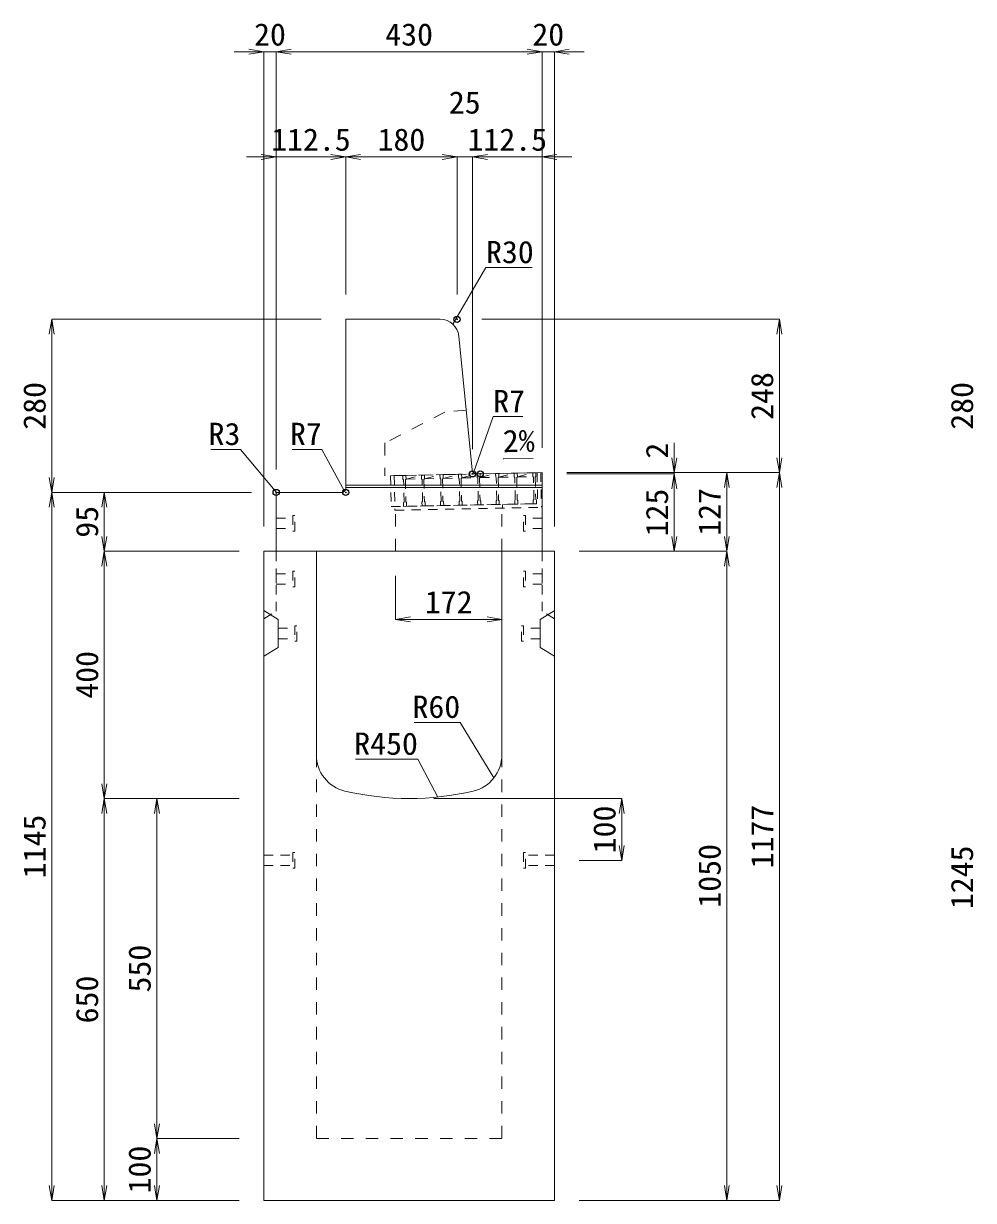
# Model space of a CAD drawing. Units: millimetres at full size; some dimension numbers follow another scale. Extents: x -18734 to 51600, y -18820 to 17820.
# Drawn here: x 7776 to 9313, y 10050 to 11953 of the extents above; entities that cross this region are included whole.
import ezdxf
from ezdxf.enums import TextEntityAlignment as Align

# ---------------------------------------------------------------- set-up
doc = ezdxf.new("R2010")
doc.units = ezdxf.units.MM
doc.header["$LTSCALE"] = 20
doc.header["$PDMODE"] = 32
doc.header["$PDSIZE"] = 10
doc.linetypes.add('USER1', pattern=[2, 1, -1])
doc.linetypes.add('USER2', pattern=[1.35, 0.75, -0.6])
for name, color, linetype, lineweight in [('インサート', 3, 'USER2', 9), ('グレーチング', 7, 'USER2', 5), ('受枠', 3, 'USER2', 9), ('寸法線', 7, 'Continuous', 13), ('引出線', 4, 'Continuous', 13), ('本体', 2, 'Continuous', 13), ('目地', 132, 'Continuous', 5)]:
    doc.layers.add(name, color=color, linetype=linetype, lineweight=lineweight)
doc.layers.add('作業エリア', color=11, linetype='Continuous')
doc.styles.add('ＭＳ 明朝', font='')
doc.styles.get('ＭＳ 明朝').set_extended_font_data('MS Mincho')

# ---------------------------------------------------------------- blocks, each defined once
blk = doc.blocks.new('open_arrow')
at = {"color": 0, "linetype": 'Continuous', "lineweight": -2}
blk.add_lwpolyline([(7.5, 1.25), (0, 0), (7.5, -1.25)], dxfattribs=at)

msp = doc.modelspace()

# ---------------------------------------------------------------- linework, layer by layer
at = {"layer": 'インサート'}
for p, q in [((8185, 11153.5), (8212, 11153.5)), ((8185, 11153.5), (8185, 11136.5)), ((8215, 11157.5), (8212, 11157.5)), ((8212, 11157.5), (8212, 11132.5)), ((8215, 11132.5), (8215, 11157.5)), ((8585, 11157.5), (8588, 11157.5)), ((8585, 11132.5), (8585, 11157.5)), ((8588, 11157.5), (8588, 11132.5)), ((8615, 11153.5), (8588, 11153.5)), ((8615, 11153.5), (8615, 11136.5)), ((8185, 11136.5), (8212, 11136.5)), ((8615, 11136.5), (8588, 11136.5)), ((8212, 11132.5), (8215, 11132.5)), ((8588, 11132.5), (8585, 11132.5)), ((8185, 11063.5), (8212, 11063.5)), ((8185, 11063.5), (8185, 11046.5)), ((8215, 11067.5), (8212, 11067.5)), ((8212, 11067.5), (8212, 11042.5)), ((8215, 11042.5), (8215, 11067.5)), ((8585, 11067.5), (8588, 11067.5)), ((8585, 11042.5), (8585, 11067.5)), ((8588, 11067.5), (8588, 11042.5)), ((8615, 11063.5), (8588, 11063.5)), ((8615, 11063.5), (8615, 11046.5)), ((8185, 11046.5), (8212, 11046.5)), ((8212, 11042.5), (8215, 11042.5)), ((8588, 11042.5), (8585, 11042.5)), ((8615, 11046.5), (8588, 11046.5)), ((8188.2, 10975.5), (8215.2, 10975.5)), ((8188.2, 10975.5), (8188.2, 10958.5)), ((8218.2, 10979.5), (8215.2, 10979.5)), ((8215.2, 10979.5), (8215.2, 10954.5)), ((8218.2, 10954.5), (8218.2, 10979.5)), ((8581.8, 10979.5), (8584.8, 10979.5)), ((8581.8, 10954.5), (8581.8, 10979.5)), ((8584.8, 10979.5), (8584.8, 10954.5)), ((8611.8, 10975.5), (8584.8, 10975.5)), ((8611.8, 10975.5), (8611.8, 10958.5)), ((8188.2, 10958.5), (8215.2, 10958.5)), ((8215.2, 10954.5), (8218.2, 10954.5)), ((8584.8, 10954.5), (8581.8, 10954.5)), ((8611.8, 10958.5), (8584.8, 10958.5)), ((8165, 10608.5), (8212, 10608.5)), ((8165, 10608.5), (8165, 10591.5)), ((8215, 10612.5), (8212, 10612.5)), ((8212, 10612.5), (8212, 10587.5)), ((8215, 10587.5), (8215, 10612.5)), ((8588, 10612.5), (8585, 10612.5)), ((8585, 10612.5), (8585, 10587.5)), ((8588, 10587.5), (8588, 10612.5)), ((8635, 10608.5), (8588, 10608.5)), ((8635, 10591.5), (8635, 10608.5)), ((8165, 10591.5), (8212, 10591.5)), ((8212, 10587.5), (8215, 10587.5)), ((8585, 10587.5), (8588, 10587.5)), ((8635, 10591.5), (8588, 10591.5))]:
    msp.add_line(p, q, dxfattribs=at)
at = {"layer": 'グレーチング'}
for p, q in [((8389.92, 11222.5), (8604.88, 11226.8)), ((8395.04, 11216.6), (8419.92, 11223.1)), ((8395.04, 11216.6), (8420.04, 11217.1)), ((8425.04, 11217.2), (8449.91, 11223.7)), ((8425.04, 11217.2), (8450.03, 11217.7)), ((8455.03, 11217.8), (8479.91, 11224.3)), ((8455.03, 11217.8), (8480.03, 11218.3)), ((8485.03, 11218.4), (8509.9, 11224.9)), ((8485.03, 11218.4), (8510.02, 11218.9)), ((8515.02, 11219), (8539.89, 11225.5)), ((8515.02, 11219), (8540.01, 11219.5)), ((8545.01, 11219.6), (8569.89, 11226.1)), ((8545.01, 11219.6), (8570.01, 11220.1)), ((8575.01, 11220.2), (8599.88, 11226.7)), ((8575.01, 11220.2), (8600, 11220.7)), ((8390.92, 11172.51), (8605.88, 11176.81))]:
    msp.add_line(p, q, dxfattribs=at)
for points in [[(8389.92, 11222.5), (8394.92, 11222.6), (8395.04, 11216.6), (8394.06, 11215.58), (8394.78, 11179.59), (8395.8, 11178.61), (8395.92, 11172.61), (8390.92, 11172.51), (8390.8, 11178.51), (8391.78, 11179.53), (8391.06, 11215.52), (8390.04, 11216.5)], [(8419.92, 11223.1), (8424.92, 11223.2), (8425.04, 11217.2), (8424.06, 11216.18), (8424.78, 11180.19), (8425.8, 11179.21), (8425.92, 11173.21), (8420.92, 11173.11), (8420.8, 11179.11), (8421.78, 11180.13), (8421.06, 11216.12), (8420.04, 11217.1)], [(8449.91, 11223.7), (8454.91, 11223.8), (8455.03, 11217.8), (8454.05, 11216.78), (8454.77, 11180.79), (8455.79, 11179.81), (8455.91, 11173.81), (8450.91, 11173.71), (8450.79, 11179.71), (8451.77, 11180.73), (8451.05, 11216.72), (8450.03, 11217.7)], [(8479.91, 11224.3), (8484.91, 11224.4), (8485.03, 11218.4), (8484.05, 11217.38), (8484.77, 11181.39), (8485.79, 11180.41), (8485.91, 11174.41), (8480.91, 11174.31), (8480.79, 11180.31), (8481.77, 11181.33), (8481.05, 11217.32), (8480.03, 11218.3)], [(8509.9, 11224.9), (8514.9, 11225), (8515.02, 11219), (8514.04, 11217.98), (8514.76, 11181.99), (8515.78, 11181.01), (8515.9, 11175.01), (8510.9, 11174.91), (8510.78, 11180.91), (8511.76, 11181.93), (8511.04, 11217.92), (8510.02, 11218.9)], [(8539.89, 11225.5), (8544.89, 11225.6), (8545.01, 11219.6), (8544.03, 11218.58), (8544.75, 11182.59), (8545.77, 11181.61), (8545.89, 11175.61), (8540.89, 11175.51), (8540.77, 11181.51), (8541.75, 11182.53), (8541.03, 11218.52), (8540.01, 11219.5)], [(8569.89, 11226.1), (8574.89, 11226.2), (8575.01, 11220.2), (8574.03, 11219.18), (8574.75, 11183.19), (8575.77, 11182.21), (8575.89, 11176.21), (8570.89, 11176.11), (8570.77, 11182.11), (8571.75, 11183.13), (8571.03, 11219.12), (8570.01, 11220.1)], [(8599.88, 11226.7), (8604.88, 11226.8), (8605, 11220.8), (8604.02, 11219.78), (8604.74, 11183.79), (8605.76, 11182.81), (8605.88, 11176.81), (8600.88, 11176.71), (8600.76, 11182.71), (8601.74, 11183.73), (8601.02, 11219.72), (8600, 11220.7)]]:
    msp.add_lwpolyline(points, close=True, dxfattribs=at)
at = {"layer": '作業エリア'}
for p in [(8477.5, 11475), (8502.5, 11225), (8515, 11225), (8185, 11195), (8297.5, 11195)]:
    msp.add_point(p, dxfattribs=at)
at = {"layer": '受枠'}
for p, q in [((8369.93, 11222.1), (8612.88, 11226.96)), ((8369.93, 11222.1), (8370.93, 11172.11)), ((8375.93, 11222.22), (8377.05, 11166.23)), ((8606.88, 11226.84), (8607.88, 11176.85)), ((8612.88, 11226.96), (8614, 11170.97)), ((8370.93, 11172.11), (8607.88, 11176.85)), ((8550.89, 11175.71), (8551.01, 11169.71)), ((8377.05, 11166.23), (8614, 11170.97))]:
    msp.add_line(p, q, dxfattribs=at)
at = {"layer": '寸法線'}
for p, q in [((8233, 11907.69), (8117, 11907.69)), ((8165, 11140), (8165, 11907.69)), ((8185, 11907.69), (8615, 11907.69)), ((8185, 11232), (8185, 11907.69)), ((8185, 11232), (8185, 11907.69)), ((8567, 11907.69), (8683, 11907.69)), ((8615, 11267), (8615, 11907.69)), ((8615, 11267), (8615, 11907.69)), ((8635, 11140), (8635, 11907.69)), ((8137, 11737.69), (8297.5, 11737.69)), ((8185, 11232), (8185, 11737.69)), ((8297.5, 11737.69), (8477.5, 11737.69)), ((8297.5, 11515), (8297.5, 11737.69)), ((8297.5, 11515), (8297.5, 11737.69)), ((8429.5, 11737.69), (8550.5, 11737.69)), ((8477.5, 11515), (8477.5, 11737.69)), ((8477.5, 11515), (8477.5, 11737.69)), ((8502.5, 11265), (8502.5, 11737.69)), ((8502.5, 11737.69), (8663, 11737.69)), ((8502.5, 11265), (8502.5, 11737.69)), ((8615, 11267), (8615, 11737.69)), ((7822.06, 11195), (7822.06, 11475)), ((8257.5, 11475), (7822.06, 11475)), ((8517.5, 11475), (8998.78, 11475)), ((8998.78, 11227), (8998.78, 11475)), ((8828.78, 11177), (8828.78, 11275)), ((8655, 11227), (8998.78, 11227)), ((8655, 11227), (8913.78, 11227)), ((8655, 11227), (8828.78, 11227)), ((8655, 11227), (8998.78, 11227)), ((8655, 11225), (8828.78, 11225)), ((8655, 11225), (8828.78, 11225)), ((8828.78, 11100), (8828.78, 11225)), ((8913.78, 11100), (8913.78, 11227)), ((8998.78, 11227), (8998.78, 10050)), ((7822.06, 10050), (7822.06, 11195)), ((8145, 11195), (7822.06, 11195)), ((8145, 11195), (7822.06, 11195)), ((7907.06, 11100), (7907.06, 11195)), ((8145, 11195), (7907.06, 11195)), ((7907.06, 11100), (7907.06, 10700)), ((8125, 11100), (7907.06, 11100)), ((8125, 11100), (7907.06, 11100)), ((8675, 11100), (8913.78, 11100)), ((8675, 11100), (8913.78, 11100)), ((8675, 11100), (8828.78, 11100)), ((8913.78, 11100), (8913.78, 10050)), ((8378, 11060), (8378, 10989.77)), ((8378, 10989.77), (8550, 10989.77)), ((8125, 10700), (7907.06, 10700)), ((7907.06, 10050), (7907.06, 10700)), ((8125, 10700), (7907.06, 10700)), ((7992.06, 10700), (7992.06, 10150)), ((8125, 10700), (7992.06, 10700)), ((8440, 10700), (8743.78, 10700)), ((8743.78, 10700), (8743.78, 10600)), ((8675, 10600), (8743.78, 10600)), ((8125, 10150), (7992.06, 10150)), ((7992.06, 10150), (7992.06, 10050)), ((8125, 10150), (7992.06, 10150)), ((8125, 10050), (7822.06, 10050)), ((8125, 10050), (7907.06, 10050)), ((8125, 10050), (7992.06, 10050)), ((8675, 10050), (8913.78, 10050)), ((8675, 10050), (8998.78, 10050))]:
    msp.add_line(p, q, dxfattribs=at)
at = {"layer": '引出線'}
for points in [[(8470.48, 11467.24), (8524.33, 11558.64), (8599, 11558.64)], [(8504.14, 11226.81), (8536.08, 11317.58), (8584.01, 11317.58)], [(8185.88, 11194.12), (8127.15, 11264.49), (8079.43, 11264.49)], [(8295.45, 11197.05), (8258.75, 11264.49), (8210.82, 11264.49)], [(8552.12, 11249.12), (8600.83, 11250.1), (8552.08, 11249.12)], [(8537.07, 10733.32), (8482.66, 10823.21), (8407.98, 10823.21)], [(8446.44, 10702.4), (8414.22, 10763.55), (8313.21, 10763.55)]]:
    msp.add_lwpolyline(points, dxfattribs=at)
at = {"layer": '本体'}
for p, q in [((8297.5, 11475), (8297.5, 11202)), ((8297.5, 11475), (8450.35, 11475)), ((8480.2, 11447.99), (8501.87, 11231.3)), ((8515, 11225), (8508.83, 11225)), ((8615, 11227), (8515, 11225)), ((8615, 11227), (8615, 11100)), ((8185, 11192), (8185, 11100)), ((8290.5, 11195), (8188, 11195)), ((8165, 11100), (8165, 10050)), ((8165, 11100), (8250, 11100)), ((8185, 11100), (8615, 11100)), ((8250, 11100), (8250, 10770.53)), ((8550, 11100), (8635, 11100)), ((8550, 11100), (8550, 10770.53)), ((8635, 11100), (8635, 10050)), ((8165, 10050), (8635, 10050))]:
    msp.add_line(p, q, dxfattribs=at)
at = {"layer": '本体', "linetype": 'USER1'}
for p, q in [((8457.5, 11325), (8360.5, 11275)), ((8492.2, 11328), (8457.5, 11325)), ((8360.5, 11275), (8360.5, 11221.91)), ((8515, 11225), (8360.5, 11221.91)), ((8550, 11100), (8550, 11175.69)), ((8378, 11100), (8378, 11172.25))]:
    msp.add_line(p, q, dxfattribs=at)
at = {"layer": '本体', "linetype": 'USER2', "lineweight": 9}
for p, q in [((8185, 11003), (8185, 11100)), ((8615, 11003), (8615, 11100)), ((8165, 10990.5), (8185, 11003)), ((8635, 10990.5), (8615, 11003))]:
    msp.add_line(p, q, dxfattribs=at)
at = {"layer": '本体', "lineweight": 9}
for p, q in [((8165, 11004), (8188.2, 10989.5)), ((8634.58, 11003.74), (8611.8, 10989.5)), ((8188.2, 10989.5), (8188.2, 10944.5)), ((8611.8, 10989.5), (8611.8, 10944.5)), ((8188.2, 10944.5), (8165, 10930)), ((8611.8, 10944.5), (8635, 10930))]:
    msp.add_line(p, q, dxfattribs=at)
at = {"layer": '本体', "linetype": 'USER1', "lineweight": 15}
for p, q in [((8250, 10770.53), (8250, 10150)), ((8550, 10770.53), (8550, 10150)), ((8250, 10150), (8550, 10150))]:
    msp.add_line(p, q, dxfattribs=at)
at = {"layer": '本体'}
for centre, radius, start, end in [((8450.35, 11445), 30, 5.71059, 90), ((8508.83, 11232), 7, 185.71059, 270), ((8188, 11192), 3, 90, 180), ((8290.5, 11202), 7, 270, 0), ((8310, 10770.53), 60, 180, 256.65764), ((8490, 10770.53), 60, 283.34236, 0), ((8400, 11150), 450, 256.65764, 283.34236)]:
    msp.add_arc(centre, radius, start, end, dxfattribs=at)
at = {"layer": '目地'}
for p, q in [((8615, 11207), (8297.5, 11207)), ((8615, 11203), (8297.5, 11203))]:
    msp.add_line(p, q, dxfattribs=at)

# ---------------------------------------------------------------- block references
at = {"layer": '寸法線', "xscale": 3.2, "yscale": 3.2}
for p, rotation in [((8165, 11907.69), 180), ((8615, 11907.69), 180), ((8615, 11907.69), 180), ((8185, 11737.69), 180), ((8297.5, 11737.69), 180), ((8477.5, 11737.69), 180), ((8477.5, 11737.69), 180), ((7822.06, 11475), 270), ((8998.78, 11475), 270), ((8828.78, 11227), 90), ((8998.78, 11227), 90), ((7822.06, 11195), 90), ((8828.78, 11225), 270), ((8828.78, 11225), 270), ((8913.78, 11227), 270), ((8998.78, 11227), 270), ((7822.06, 11195), 270), ((7907.06, 11195), 270), ((7907.06, 11100), 90), ((8828.78, 11100), 90), ((8913.78, 11100), 90), ((7907.06, 11100), 270), ((8913.78, 11100), 270), ((8550, 10989.77), 180), ((7907.06, 10700), 90), ((7907.06, 10700), 270), ((7992.06, 10700), 270), ((8743.78, 10700), 270), ((8743.78, 10600), 90), ((7992.06, 10150), 90), ((7992.06, 10150), 270), ((7822.06, 10050), 90), ((7907.06, 10050), 90), ((7992.06, 10050), 90), ((8913.78, 10050), 90), ((8998.78, 10050), 90)]:
    msp.add_blockref('open_arrow', p, dxfattribs=dict(at, rotation=rotation))
for p in [(8185, 11907.69), (8185, 11907.69), (8635, 11907.69), (8297.5, 11737.69), (8502.5, 11737.69), (8502.5, 11737.69), (8615, 11737.69), (8378, 10989.77)]:
    msp.add_blockref('open_arrow', p, dxfattribs=at)
at = {"layer": '引出線', "xscale": 0.0533, "yscale": 0.0533}
for p, rotation in [((8470.48, 11467.24), 59.5), ((8552.12, 11249.12), 1.1), ((8504.14, 11226.81), 70.6), ((8185.88, 11194.12), 129.8), ((8295.45, 11197.05), 118.6), ((8537.07, 10733.32), 121.2), ((8446.44, 10702.4), 117.8)]:
    msp.add_blockref('open_arrow', p, dxfattribs=dict(at, rotation=rotation))

# ---------------------------------------------------------------- texts
at = {"layer": '寸法線', "style": 'ＭＳ 明朝', "width": 1.05}
for s, p in [('20', (8175, 11935.69)), ('430', (8400, 11935.69)), ('20', (8625, 11935.69)), ('25', (8490, 11825.69)), ('112.5', (8241.25, 11765.69)), ('180', (8387.5, 11765.69)), ('112.5', (8558.75, 11765.69)), ('172', (8464, 11017.77))]:
    msp.add_text(s, height=36.03, dxfattribs=at).set_placement(p, align=Align.MIDDLE_CENTER)
for s, p in [('248', (8970.78, 11351)), ('280', (7794.06, 11335)), ('280', (9294.06, 11335)), ('2', (8800.78, 11262.59)), ('125', (8800.78, 11162.5)), ('127', (8885.78, 11163.5)), ('95', (7879.06, 11147.5)), ('400', (7879.06, 10900)), ('100', (8715.78, 10650)), ('1177', (8970.78, 10638.5)), ('1145', (7794.06, 10622.5)), ('1050', (8885.78, 10575)), ('1245', (9294.06, 10572.5)), ('550', (7964.06, 10425)), ('650', (7879.06, 10375)), ('100', (7964.06, 10100))]:
    msp.add_text(s, height=36.03, rotation=90, dxfattribs=at).set_placement(p, align=Align.MIDDLE_CENTER)
at = {"layer": '引出線', "style": 'ＭＳ 明朝', "width": 1.05}
for s, p in [('R30', (8524.33, 11601.84)), ('R7', (8536.08, 11360.78))]:
    msp.add_text(s, height=36.03, dxfattribs=at).set_placement(p, align=Align.TOP_LEFT)
for s, p in [('R3', (8127.15, 11307.69)), ('R7', (8258.75, 11307.69)), ('R60', (8482.66, 10866.41)), ('R450', (8414.22, 10806.75))]:
    msp.add_text(s, height=36.03, dxfattribs=at).set_placement(p, align=Align.TOP_RIGHT)
msp.add_text('2%', height=36.03, rotation=1.146, dxfattribs=at).set_placement((8551.15, 11296.02), align=Align.TOP_LEFT)

doc.saveas('drawing.dxf')
